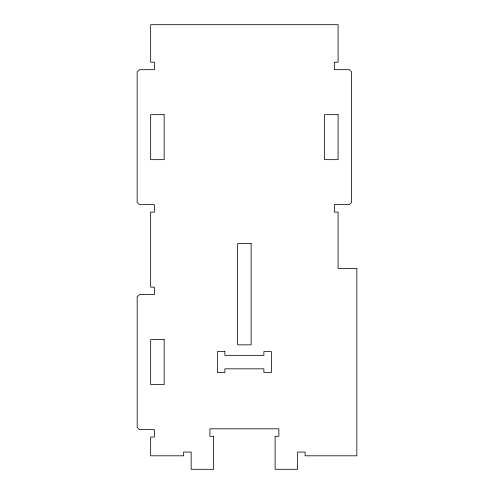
<?xml version="1.0" encoding="UTF-8"?>
<svg xmlns="http://www.w3.org/2000/svg" width="494" height="494" viewBox="0 0 494 494"><rect width="100%" height="100%" fill="white"/><g stroke="black" fill="none" stroke-linecap="round" stroke-linejoin="round"><path stroke-width="0.74" d="M213.636 436.313L213.636 469.3L191.141 469.3L191.141 452.053L183.644 452.053L183.644 455.808L150.658 455.808L150.658 437.06L154.406 437.06L154.406 429.564L139.413 429.564L137.165 427.316L137.165 296.857L139.413 294.609L154.406 294.609L154.406 287.113L150.658 287.113L150.658 212.136L154.406 212.136L154.406 204.639L139.413 204.639L137.159 202.392L137.159 71.933L139.413 69.685L154.406 69.685L154.406 62.188L150.658 62.188L150.658 24.7L338.094 24.7L338.094 62.188L334.345 62.188L334.345 69.685L349.338 69.685L351.592 71.933L351.592 202.392L349.338 204.639L334.345 204.639L334.345 212.136L338.094 212.136L338.094 268.366L356.841 268.366L356.841 455.808L305.107 455.808L305.107 452.053L297.61 452.053L297.61 469.3L275.115 469.3L275.115 436.313L278.863 436.313L278.863 428.817L209.888 428.817L209.888 436.313L213.636 436.313M164.15 114.67L150.658 114.67L150.658 159.655L164.15 159.655L164.15 114.67M338.094 114.67L324.601 114.67L324.601 159.655L338.094 159.655L338.094 114.67M251.125 243.628L237.626 243.628L237.626 344.843L251.125 344.843L251.125 243.628M164.156 339.594L150.658 339.594L150.658 384.579L164.156 384.579L164.156 339.594M224.881 351.592L217.385 351.592L217.385 372.581L224.881 372.581L224.881 368.833L263.87 368.833L263.87 372.581L271.367 372.581L271.367 351.592L263.87 351.592L263.87 355.34L224.881 355.34L224.881 351.592"/></g></svg>
